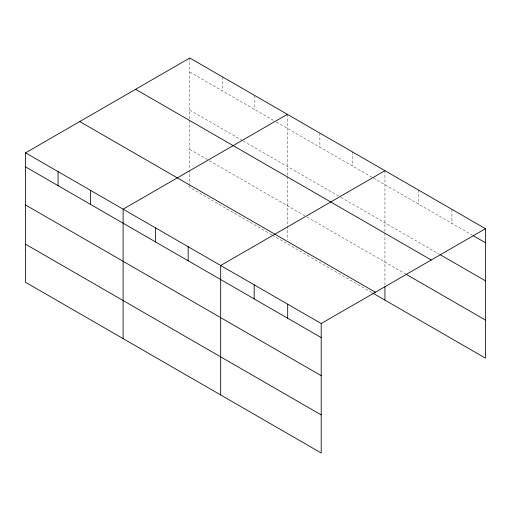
<?xml version="1.0" encoding="UTF-8"?>
<svg xmlns="http://www.w3.org/2000/svg" width="511" height="511" viewBox="0 0 511 511"><rect width="100%" height="100%" fill="white"/><g stroke="black" fill="none" stroke-linecap="round" stroke-linejoin="round"><path stroke-width="0.38" stroke-dasharray="2.56 1.92" d="M189.798 72.064L273.813 120.57M276.521 122.135L472.458 235.252M189.798 110.146L242.648 140.659M243.325 141.049L340.211 196.984M340.888 197.374L439.632 254.389M189.798 149.384L208.769 160.333M209.446 160.729L306.338 216.664M307.015 217.054L405.447 273.883M271.782 234.798L189.798 187.467L189.798 185.084M272.459 235.188L372.059 292.688M451.941 209.363L451.941 223.409M418.439 190.015L418.439 204.068M384.93 170.674L384.93 232.218M384.93 233.003L384.93 285.841M352.405 151.895L352.405 165.941M319.886 133.116L319.886 147.168M287.367 114.343L287.367 175.893M287.367 176.678L287.367 239.825M254.842 95.563L254.842 109.616M222.323 76.791L222.323 90.837M189.798 58.011L189.798 119.561M189.798 120.347L189.798 169.218M189.798 170.01L189.798 184.292"/><path stroke-width="0.77" d="M25.55 152.84L321.202 323.533L321.202 452.989L25.55 282.296L25.55 152.84L189.798 58.011L485.45 228.704L485.45 358.16L372.736 293.078M287.367 114.343L123.113 209.171L123.113 338.621M384.93 170.674L220.682 265.503L220.682 394.952M321.202 323.533L485.45 228.704M473.141 235.648L485.45 242.757M440.316 254.778L485.45 280.839M135.6 89.31L431.246 259.997M406.13 274.279L485.45 320.071M79.754 121.548L375.4 292.241M25.55 166.893L321.202 337.586M25.55 204.975L321.202 375.668M25.55 244.213L321.202 414.9M384.93 286.633L384.93 300.123M287.693 304.192L287.693 318.238M254.184 284.844L254.184 298.897M188.157 246.724L188.157 260.77M155.638 227.944L155.638 241.997M90.594 190.392L90.594 204.445M58.069 171.619L58.069 185.665"/></g></svg>
